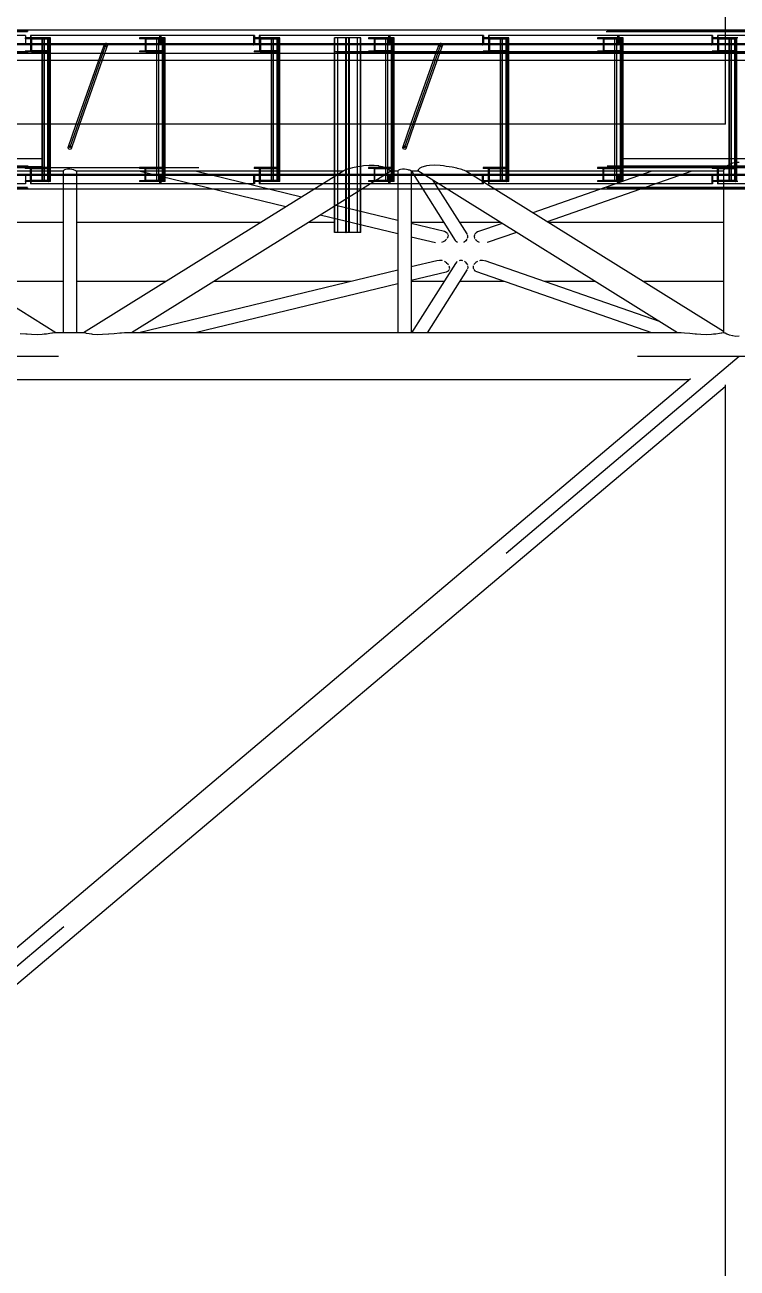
# Model space of a CAD drawing. Header units: millimetres. Extents: x 150209.93 to 150215.05, y 136675.65 to 136679.93.
# Drawn here: x 150210.8241 to 150210.9472, y 136678.9314 to 136679.1462 of the extents above; entities that cross this region are included whole.
import ezdxf

# ---------------------------------------------------------------- set-up
doc = ezdxf.new("R2010")
doc.units = ezdxf.units.MM
doc.header["$LTSCALE"] = 0.25
for name, pattern in [('CENTER', [50.8, 31.75, -6.35, 6.35, -6.35]), ('XKITLINE00', [0]), ('XKITLINE02', [4, 2, -2]), ('XKITLINE03', [6, 3, -1, 1, -1])]:
    doc.linetypes.add(name, pattern=pattern)

# ---------------------------------------------------------------- blocks, each defined once
blk = doc.blocks.new('çatıı')
at = {"color": 8, "linetype": 'XKITLINE00'}
for p, q in [((10084.2, 18911), (10084.2, 17490.6)), ((10084.5, 17490.6), (9008.6, 17490.6)), ((9506.2, 17310.6), (9282.1, 17450.2)), ((9512.5, 17450), (9282.4, 17450)), ((9512.8, 17450.8), (9512.5, 17450.4)), ((9512.5, 17450.4), (9512.5, 17310.6)), ((9513.3, 17451.1), (9512.8, 17450.8)), ((9513.6, 17451.2), (9513.3, 17451.1)), ((9514.9, 17451.7), (9513.6, 17451.2)), ((9516.4, 17451.9), (9514.9, 17451.7)), ((9518.2, 17451.9), (9516.4, 17451.9)), ((9520, 17451.7), (9518.2, 17451.9)), ((9521.6, 17451.3), (9520, 17451.7)), ((9522, 17451.1), (9521.6, 17451.3)), ((9522.8, 17450.8), (9522, 17451.1)), ((9523.6, 17450.4), (9522.8, 17450.8)), ((9523.6, 17450.4), (9523.8, 17450.2)), ((9523.9, 17450.1), (9523.8, 17450.2)), ((9523.9, 17450.1), (9523.9, 17310.6)), ((9754, 17450), (9523.9, 17450)), ((9754.9, 17450.5), (9530.2, 17310.6)), ((9795.5, 17450.1), (9571.5, 17310.6)), ((9704.8, 17419.3), (9577.9, 17450)), ((9718.3, 17427.7), (9626.4, 17450)), ((9755.9, 17451.1), (9754.9, 17450.5)), ((9758.8, 17452.1), (9756.1, 17451.2)), ((9760.5, 17452.5), (9758.8, 17452.1)), ((9762.5, 17453.1), (9760.5, 17452.5)), ((9767, 17454), (9762.5, 17453.1)), ((9770.6, 17454.5), (9767, 17454)), ((9771.8, 17454.7), (9770.6, 17454.5)), ((9776.7, 17455.1), (9771.8, 17454.7)), ((9781.2, 17455.1), (9776.7, 17455.1)), ((9785, 17454.6), (9781.2, 17455.1)), ((9785.2, 17454.5), (9785, 17454.6)), ((9788.4, 17453.9), (9785.2, 17454.5)), ((9790.9, 17452.9), (9788.4, 17453.9)), ((9791.4, 17452.5), (9790.9, 17452.9)), ((9792.9, 17451.9), (9791.4, 17452.5)), ((9794.1, 17451.1), (9792.9, 17451.9)), ((9794.2, 17451), (9794.1, 17451.1)), ((9795.2, 17450.4), (9794.2, 17451)), ((9795.2, 17450.4), (9795.1, 17450.2)), ((9795.5, 17450.1), (9795.1, 17450.2)), ((9801.6, 17450), (9795.3, 17450)), ((9801.9, 17450.8), (9801.6, 17450.4)), ((9801.6, 17450.4), (9801.6, 17310.6)), ((9802.4, 17451.1), (9801.9, 17450.8)), ((9802.7, 17451.3), (9802.4, 17451.1)), ((9803.9, 17451.7), (9802.7, 17451.3)), ((9805.5, 17452), (9803.9, 17451.7)), ((9807.3, 17452), (9805.5, 17452)), ((9809.1, 17451.7), (9807.3, 17452)), ((9810.6, 17451.3), (9809.1, 17451.7)), ((9811.1, 17451.1), (9810.6, 17451.3)), ((9811.9, 17450.9), (9811.1, 17451.1)), ((9812.7, 17450.4), (9811.9, 17450.9)), ((9812.7, 17450.4), (9812.9, 17450.2)), ((9813, 17450.1), (9812.9, 17450.2)), ((9813, 17450.1), (9813, 17310.6)), ((9819.2, 17450), (9813, 17450)), ((9813.4, 17450), (9851.1, 17390.3)), ((9819.1, 17451.1), (9818.7, 17450.9)), ((9818.7, 17450.9), (9818.8, 17450.3)), ((10043.1, 17310.6), (9818.8, 17450.3)), ((9819.3, 17451.7), (9819.1, 17451.1)), ((9820.6, 17452.6), (9819.3, 17451.7)), ((9822.4, 17453.6), (9820.6, 17452.6)), ((9825.3, 17454.4), (9822.4, 17453.6)), ((9826.4, 17454.6), (9825.3, 17454.4)), ((9828.8, 17455), (9826.4, 17454.6)), ((9833.1, 17455.2), (9828.8, 17455)), ((9838.1, 17455), (9833.1, 17455.2)), ((9841, 17454.6), (9838.1, 17455)), ((9843.4, 17454.3), (9841, 17454.6)), ((9848.4, 17453.5), (9843.4, 17454.3)), ((9852.4, 17452.6), (9848.4, 17453.5)), ((9853.1, 17452.4), (9852.4, 17452.6)), ((9856.7, 17451.5), (9853.1, 17452.4)), ((9858, 17451.1), (9856.7, 17451.5)), ((9859.1, 17450.8), (9858, 17451.1)), ((9860.2, 17450.2), (9859.1, 17450.8)), ((9860.2, 17450.2), (9860.2, 17450.2)), ((10082.7, 17311.6), (9860.2, 17450.2)), ((10082.7, 17450), (9860.5, 17450)), ((10020.8, 17450), (9918, 17414.2)), ((10055.4, 17450), (9930.4, 17406.5)), ((10082.9, 17451.1), (10082.7, 17450.7)), ((10082.7, 17450.7), (10082.7, 17311.6)), ((10083.1, 17451.7), (10082.9, 17451.1)), ((10083.8, 17452.6), (10083.1, 17451.7)), ((10084.1, 17453), (10083.8, 17452.6)), ((10085.7, 17454.5), (10084.1, 17453)), ((10085.9, 17454.6), (10085.7, 17454.5)), ((10087.9, 17456), (10085.9, 17454.6)), ((10090.5, 17457), (10087.9, 17456)), ((10090.7, 17457.1), (10090.5, 17457)), ((10093.3, 17457.7), (10090.7, 17457.1)), ((10096.4, 17457.6), (10093.3, 17457.7)), ((9831.8, 17442.2), (9861, 17395.9)), ((9801.6, 17407.6), (9748.1, 17420.6)), ((9801.6, 17395.9), (9734.5, 17412.1)), ((9512.5, 17405.7), (9353.5, 17405.7)), ((9682.9, 17405.7), (9523.9, 17405.7)), ((9746.9, 17405.7), (9724.2, 17405.7)), ((9841.4, 17405.7), (9813, 17405.7)), ((9841.7, 17397.9), (9813, 17404.9)), ((9843.4, 17397.3), (9841.7, 17397.9)), ((9843.4, 17397.3), (9843.7, 17396.9)), ((9844.4, 17396.3), (9843.7, 17396.9)), ((9844.4, 17396.3), (9844.7, 17395.5)), ((9890.4, 17405.7), (9854.9, 17405.7)), ((9861, 17395.9), (9861.2, 17395.5)), ((9868.8, 17396.7), (9867.8, 17395.5)), ((9869.2, 17396.9), (9868.8, 17396.7)), ((9870.2, 17397.6), (9869.2, 17396.9)), ((9891.5, 17405), (9870.2, 17397.6)), ((9903.9, 17397.2), (9878.8, 17388.5)), ((10082.7, 17405.7), (9931.7, 17405.7)), ((9834, 17388.1), (9813, 17393.1)), ((9840.8, 17389), (9839.3, 17388.5)), ((9842.3, 17390.1), (9840.8, 17389)), ((9842.5, 17390.3), (9842.3, 17390.1)), ((9843.6, 17391.5), (9842.5, 17390.3)), ((9844.6, 17393.4), (9844.1, 17392.1)), ((9844.9, 17394.9), (9844.6, 17393.7)), ((9844.6, 17393.7), (9844.6, 17393.4)), ((9851.1, 17390.3), (9851.2, 17390.1)), ((9851.2, 17390.1), (9852.2, 17389.1)), ((9853.2, 17388.5), (9852.2, 17389.1)), ((9858.8, 17388.7), (9858.2, 17388.5)), ((9860.2, 17389.9), (9858.8, 17388.7)), ((9860.3, 17390.1), (9860.2, 17389.9)), ((9861.1, 17391.3), (9860.3, 17390.1)), ((9861.2, 17391.5), (9861.1, 17391.3)), ((9861.4, 17394.9), (9861.6, 17394.5)), ((9861.6, 17392.9), (9861.4, 17392.1)), ((9861.6, 17394.5), (9861.6, 17393.7)), ((9861.6, 17393.7), (9861.6, 17392.9)), ((9867.7, 17394.9), (9867.5, 17393.9)), ((9867.5, 17393.9), (9867.6, 17393.7)), ((9867.6, 17393.7), (9867.8, 17392.3)), ((9867.8, 17392.3), (9867.9, 17392.1)), ((9868.3, 17391.5), (9868.7, 17390.8)), ((9869.5, 17390.2), (9868.7, 17390.8)), ((9870.2, 17389.4), (9869.5, 17390.2)), ((9872.1, 17388.4), (9870.2, 17389.4)), ((9878.8, 17388.5), (9878.8, 17388.5)), ((9801.6, 17364.6), (9577.9, 17310.6)), ((9835.3, 17372.8), (9813, 17367.4)), ((9851.2, 17370.3), (9813.4, 17310.6)), ((9861.4, 17365.3), (9826.8, 17310.6)), ((9837.5, 17373.1), (9835.3, 17372.8)), ((9839.7, 17372.9), (9837.5, 17373.1)), ((9839.9, 17372.8), (9839.7, 17372.9)), ((9841.8, 17372.1), (9841.8, 17372.2)), ((9843.5, 17371), (9841.8, 17372.1)), ((9844.9, 17363.8), (9843.4, 17363)), ((9843.5, 17371), (9843.6, 17370.8)), ((9845, 17369.5), (9843.6, 17370.8)), ((9845.1, 17364), (9844.9, 17363.8)), ((9845, 17369.5), (9845.2, 17369.1)), ((9845.9, 17364.9), (9845.1, 17364)), ((9845.5, 17368.5), (9845.8, 17367.9)), ((9845.8, 17367.9), (9845.9, 17367.3)), ((9845.9, 17367.3), (9846.2, 17366.3)), ((9845.9, 17365.1), (9845.9, 17364.9)), ((9846.2, 17366.3), (9846, 17365.7)), ((9851.6, 17370.8), (9851.2, 17370.3)), ((9852.2, 17371.6), (9851.6, 17370.8)), ((9852.9, 17372.2), (9852.2, 17371.6)), ((9855.2, 17373.1), (9854.4, 17372.8)), ((9857, 17373), (9855.2, 17373.1)), ((9857.6, 17372.8), (9857, 17373)), ((9860.1, 17371.4), (9859.1, 17372.2)), ((9860.1, 17371.4), (9860.5, 17370.8)), ((9860.5, 17370.8), (9861.2, 17370)), ((9861.2, 17370), (9861.6, 17369.1)), ((9861.9, 17366.8), (9861.6, 17365.7)), ((9861.8, 17368.5), (9861.8, 17368.4)), ((9861.8, 17368.4), (9861.9, 17367.3)), ((9861.9, 17367.3), (9861.9, 17366.8)), ((9866.7, 17367.3), (9866.6, 17366.5)), ((9866.6, 17366.5), (9866.9, 17365.7)), ((9866.8, 17368.5), (9866.7, 17368.1)), ((9866.7, 17368.1), (9866.7, 17367.3)), ((9867.4, 17369.7), (9867.1, 17369.1)), ((9867.1, 17365.1), (9867.1, 17365.1)), ((9867.1, 17365.1), (9868.1, 17364)), ((9868.5, 17370.9), (9867.4, 17369.7)), ((9868.1, 17364), (9868.2, 17363.9)), ((9869.8, 17363.1), (9868.2, 17363.9)), ((9868.7, 17371.2), (9868.5, 17370.9)), ((9870.2, 17372.2), (9868.7, 17371.2)), ((9872.5, 17373), (9872.1, 17372.8)), ((9874.7, 17373.1), (9872.5, 17373)), ((9876.4, 17372.8), (9874.7, 17373.1)), ((10027.6, 17320.3), (9876.9, 17372.7)), ((9512.5, 17354.9), (9435.1, 17354.9)), ((9601.3, 17354.9), (9523.9, 17354.9)), ((9801.6, 17352.9), (9626.4, 17310.6)), ((9761.2, 17354.9), (9642.6, 17354.9)), ((9843.4, 17363), (9813, 17355.7)), ((9841.4, 17354.9), (9813, 17354.9)), ((9893.5, 17354.9), (9854.8, 17354.9)), ((10020.8, 17310.6), (9869.8, 17363.1)), ((9972, 17354.9), (9928.2, 17354.9)), ((10082.7, 17354.9), (10013.3, 17354.9)), ((9501, 17309.8), (9498, 17309.4)), ((9502.7, 17310.2), (9501, 17309.8)), ((9503.3, 17310.3), (9502.7, 17310.2)), ((9505, 17310.5), (9503.3, 17310.3)), ((9505.3, 17310.6), (9505, 17310.5)), ((9513.6, 17310.6), (9505.2, 17310.6)), ((9505.6, 17310.6), (9505.3, 17310.6)), ((9513.3, 17310.6), (9513.1, 17310.6)), ((9513.6, 17310.6), (9513.3, 17310.6)), ((9514.9, 17310.5), (9513.6, 17310.6)), ((9516.4, 17310.4), (9514.9, 17310.5)), ((9518.2, 17310.4), (9516.4, 17310.4)), ((9520, 17310.5), (9518.2, 17310.4)), ((9521.6, 17310.6), (9520, 17310.5)), ((9530.4, 17310.6), (9521.6, 17310.6)), ((9522, 17310.6), (9521.6, 17310.6)), ((9521.9, 17310.6), (9521.8, 17310.6)), ((9522.4, 17310.6), (9522, 17310.6)), ((9531.1, 17310.4), (9530.3, 17310.6)), ((9530.4, 17310.6), (9530.3, 17310.6)), ((9532, 17310.3), (9531.1, 17310.4)), ((9532.7, 17310), (9532, 17310.3)), ((9534.9, 17309.5), (9532.7, 17310)), ((9561.6, 17310.1), (9556.7, 17309.6)), ((9563, 17310.3), (9561.6, 17310.1)), ((9565.6, 17310.4), (9563, 17310.3)), ((9568.5, 17310.6), (9565.6, 17310.4)), ((9802.7, 17310.6), (9567.9, 17310.6)), ((9568.7, 17310.6), (9568.5, 17310.6)), ((9568.9, 17310.6), (9568.7, 17310.6)), ((9802.4, 17310.6), (9802.2, 17310.6)), ((9802.7, 17310.6), (9802.4, 17310.6)), ((9803.9, 17310.5), (9802.7, 17310.6)), ((9805.5, 17310.4), (9803.9, 17310.5)), ((9807.3, 17310.4), (9805.5, 17310.4)), ((9809.1, 17310.5), (9807.3, 17310.4)), ((9810.6, 17310.6), (9809.1, 17310.5)), ((10045.1, 17310.6), (9810.6, 17310.6)), ((9811.1, 17310.6), (9810.6, 17310.6)), ((9811, 17310.6), (9810.9, 17310.6)), ((9811.5, 17310.6), (9811.1, 17310.6)), ((10044.7, 17310.6), (10044.4, 17310.6)), ((10046.1, 17310.5), (10044.7, 17310.6)), ((10049.1, 17310.3), (10046.1, 17310.5)), ((10049.2, 17310.3), (10049.1, 17310.3)), ((10053.6, 17309.8), (10049.2, 17310.3)), ((10079.2, 17309.8), (10076.1, 17309.4)), ((10080.9, 17310.3), (10079.2, 17309.8)), ((10081.4, 17310.3), (10080.9, 17310.3)), ((10083.1, 17310.5), (10081.4, 17310.3)), ((10082.7, 17311.6), (10082.8, 17311.5)), ((10082.8, 17311.5), (10083.1, 17310.6)), ((10083.8, 17310.3), (10083.1, 17310.5)), ((10084.1, 17310.1), (10083.8, 17310.3)), ((10085.7, 17309.4), (10084.1, 17310.1)), ((9480.2, 17309.3), (9475.5, 17309.7)), ((9481.3, 17309.3), (9480.2, 17309.3)), ((9485.2, 17309), (9481.3, 17309.3)), ((9490.1, 17308.9), (9485.2, 17309)), ((9494.3, 17309), (9490.1, 17308.9)), ((9496, 17309.3), (9494.3, 17309)), ((9498, 17309.4), (9496, 17309.3)), ((9537.4, 17309.3), (9534.9, 17309.5)), ((9538.1, 17309.2), (9537.4, 17309.3)), ((9541.9, 17308.9), (9538.1, 17309.2)), ((9546.5, 17309), (9541.9, 17308.9)), ((9551.7, 17309.3), (9546.5, 17309)), ((9552, 17309.3), (9551.7, 17309.3)), ((9556.7, 17309.6), (9552, 17309.3)), ((10058.3, 17309.4), (10053.6, 17309.8)), ((10059.6, 17309.3), (10058.3, 17309.4)), ((10063.3, 17309), (10059.6, 17309.3)), ((10068.2, 17308.9), (10063.3, 17309)), ((10072.4, 17309.1), (10068.2, 17308.9)), ((10074.2, 17309.3), (10072.4, 17309.1)), ((10076.1, 17309.4), (10074.2, 17309.3)), ((10085.9, 17309.3), (10085.7, 17309.4)), ((10087.9, 17308.5), (10085.9, 17309.3)), ((10090.5, 17307.8), (10087.9, 17308.5)), ((10090.7, 17307.8), (10090.5, 17307.8)), ((10093.3, 17307.4), (10090.7, 17307.8)), ((10096.4, 17307.5), (10093.3, 17307.4)), ((10053.5, 17270), (9008.6, 17270)), ((10054.3, 17270.7), (9231.7, 16576.2)), ((10084.2, 17264), (9250.5, 16560.3)), ((10084.2, 17265.7), (10084.2, 15856.1))]:
    blk.add_line(p, q, dxfattribs=at)
at = {"color": 7, "linetype": 'XKITLINE00'}
for p, q in [((10084.2, 17571.9), (9120.4, 17571.9)), ((9523.8, 17490.6), (9547.6, 17558.1)), ((9526.9, 17490.6), (9550.3, 17557)), ((9812.8, 17490.6), (9836.6, 17558.1)), ((9816, 17490.6), (9839.4, 17557)), ((9545.4, 17551.9), (9259.5, 17551.9)), ((9834.4, 17551.9), (9548.5, 17551.9)), ((10084.2, 17551.9), (9837.6, 17551.9)), ((9543.2, 17545.7), (9257.3, 17545.7)), ((9494.5, 17490.6), (9494.5, 17545.7)), ((9500, 17490.6), (9500, 17545.7)), ((9501.7, 17490.6), (9501.7, 17545.7)), ((9832.2, 17545.7), (9546.4, 17545.7)), ((9593.4, 17490.6), (9593.4, 17545.7)), ((9598.8, 17490.6), (9598.8, 17545.7)), ((9600.6, 17490.6), (9600.6, 17545.7)), ((9692.3, 17490.6), (9692.3, 17545.7)), ((9697.7, 17490.6), (9697.7, 17545.7)), ((9699.5, 17490.6), (9699.5, 17545.7)), ((9746.9, 17490.6), (9746.9, 17545.7)), ((9766.7, 17490.6), (9766.7, 17545.7)), ((9766.8, 17490.6), (9766.8, 17545.7)), ((9769.3, 17490.6), (9769.3, 17545.7)), ((9769.5, 17490.6), (9769.5, 17545.7)), ((9791.2, 17490.6), (9791.2, 17545.7)), ((9796.6, 17490.6), (9796.6, 17545.7)), ((9798.4, 17490.6), (9798.4, 17545.7)), ((10084.2, 17545.7), (9835.4, 17545.7)), ((9890.1, 17490.6), (9890.1, 17545.7)), ((9895.5, 17490.6), (9895.5, 17545.7)), ((9897.3, 17490.6), (9897.3, 17545.7)), ((9988.9, 17490.6), (9988.9, 17545.7)), ((9994.4, 17490.6), (9994.4, 17545.7)), ((9996.2, 17490.6), (9996.2, 17545.7)), ((9512.5, 17434.5), (9432.7, 17434.5)), ((9642, 17434.5), (9523.9, 17434.5)), ((9729.1, 17434.5), (9690.5, 17434.5)), ((9766.7, 17416.1), (9766.7, 17432.1)), ((9766.8, 17416), (9766.8, 17432.2)), ((9769.3, 17415.4), (9769.3, 17433.8)), ((9769.5, 17415.4), (9769.5, 17433.9)), ((9801.6, 17434.5), (9770.4, 17434.5)), ((9823.2, 17434.5), (9813, 17434.5)), ((9844.1, 17434.5), (9836.7, 17434.5)), ((9976.2, 17434.5), (9885.4, 17434.5)), ((10082.7, 17434.5), (10010.9, 17434.5)), ((9746.9, 17397.2), (9746.9, 17409.1)), ((9766.8, 17397.2), (9746.9, 17397.2)), ((9766.7, 17397.2), (9766.7, 17404.3)), ((9766.8, 17397.2), (9766.8, 17404.3))]:
    blk.add_line(p, q, dxfattribs=at)
at = {"color": 116, "linetype": 'XKITLINE02', "true_color": 0x136734}
for p, q in [((10481.5, 17570.5), (9120.4, 17570.5)), ((10482.3, 17571), (9120.9, 17571)), ((10108.6, 17571.9), (10084.2, 17571.9)), ((9479.9, 17567.2), (9398.4, 17567.2)), ((9485.8, 17559.2), (9398.4, 17559.2)), ((9485.8, 17560), (9399, 17560)), ((9500, 17565.2), (9479.6, 17565.2)), ((9479.6, 17565.2), (9479.6, 17564.5)), ((9484.4, 17564.1), (9479.6, 17564.5)), ((9494.5, 17564.5), (9479.6, 17564.5)), ((9595.7, 17560), (9479.8, 17560)), ((9548.3, 17560), (9479.8, 17560)), ((9479.8, 17560), (9479.8, 17559.2)), ((9596.1, 17559.2), (9479.8, 17559.2)), ((9479.9, 17567.2), (9479.9, 17560)), ((9596.1, 17567.2), (9484.2, 17567.2)), ((9484.2, 17567.2), (9484.2, 17560)), ((9484.4, 17564.1), (9484.4, 17554.2)), ((9499.3, 17564.1), (9484.4, 17564.1)), ((9484.7, 17567.2), (9484.7, 17559.2)), ((9551, 17559.2), (9484.7, 17559.2)), ((9485.1, 17565.2), (9485.1, 17553.2)), ((9485.8, 17560), (9485.8, 17559.2)), ((9494.5, 17545.7), (9494.5, 17565.2)), ((9501.7, 17565.2), (9494.5, 17565.2)), ((9494.5, 17565.2), (9494.5, 17564.5)), ((9499.3, 17564.1), (9494.5, 17564.5)), ((9494.6, 17441.2), (9494.6, 17565.2)), ((9496.2, 17441.2), (9496.2, 17565.2)), ((9496.3, 17441.2), (9496.3, 17565.2)), ((9499.3, 17564.1), (9499.3, 17554.2)), ((9499.4, 17441.2), (9499.4, 17565.2)), ((9500, 17545.7), (9500, 17565.2)), ((9500, 17565.2), (9500, 17553.2)), ((9500.9, 17441.2), (9500.9, 17565.2)), ((9501.7, 17545.7), (9501.7, 17565.2)), ((9547.6, 17558.1), (9548.1, 17559.6)), ((9548.5, 17560.2), (9548.1, 17559.6)), ((9548.1, 17559.6), (9548.1, 17558.9)), ((9548.1, 17558.9), (9548.4, 17558.3)), ((9549.1, 17557.9), (9548.4, 17558.3)), ((9549.2, 17560.5), (9548.5, 17560.2)), ((9549.9, 17557.8), (9549.1, 17557.9)), ((9549.9, 17560.5), (9549.2, 17560.5)), ((9550.6, 17560), (9549.9, 17560.5)), ((9550.5, 17558.1), (9549.9, 17557.8)), ((9550.3, 17557), (9550.9, 17558.7)), ((9550.9, 17558.7), (9550.5, 17558.1)), ((9550.6, 17560), (9551, 17559.4)), ((9551, 17559.4), (9550.9, 17558.7)), ((9598.8, 17565.2), (9578.5, 17565.2)), ((9578.5, 17565.2), (9578.5, 17564.5)), ((9583.3, 17564.1), (9578.5, 17564.5)), ((9593.4, 17564.5), (9578.5, 17564.5)), ((9583.3, 17564.1), (9583.3, 17554.2)), ((9598.2, 17564.1), (9583.3, 17564.1)), ((9583.9, 17565.2), (9583.9, 17553.2)), ((9591.2, 17560), (9591.2, 17559.2)), ((9593.4, 17545.7), (9593.4, 17565.2)), ((9600.6, 17565.2), (9593.4, 17565.2)), ((9593.4, 17565.2), (9593.4, 17564.5)), ((9598.2, 17564.1), (9593.4, 17564.5)), ((9593.5, 17441.2), (9593.5, 17565.2)), ((9595.1, 17441.2), (9595.1, 17565.2)), ((9595.2, 17441.2), (9595.2, 17565.2)), ((9595.7, 17567.2), (9595.7, 17560)), ((9596.1, 17567.2), (9596.1, 17559.2)), ((9677.7, 17567.2), (9596.1, 17567.2)), ((9596.1, 17567.2), (9596.1, 17559.2)), ((9683.6, 17559.2), (9596.1, 17559.2)), ((9596.8, 17567.2), (9596.8, 17560)), ((9683.6, 17560), (9596.8, 17560)), ((9598.2, 17564.1), (9598.2, 17554.2)), ((9598.3, 17441.2), (9598.3, 17565.2)), ((9598.8, 17545.7), (9598.8, 17565.2)), ((9598.8, 17565.2), (9598.8, 17553.2)), ((9599.8, 17441.2), (9599.8, 17565.2)), ((9600.6, 17545.7), (9600.6, 17565.2)), ((9602.7, 17560), (9602.7, 17559.2)), ((9677, 17567.2), (9677, 17559.2)), ((9697.7, 17565.2), (9677.4, 17565.2)), ((9677.4, 17565.2), (9677.4, 17564.5)), ((9682.1, 17564.1), (9677.4, 17564.5)), ((9692.3, 17564.5), (9677.4, 17564.5)), ((9793.4, 17560), (9677.5, 17560)), ((9781, 17560), (9677.5, 17560)), ((9677.5, 17560), (9677.5, 17559.2)), ((9793.9, 17559.2), (9677.5, 17559.2)), ((9677.7, 17567.2), (9677.7, 17560)), ((9793.9, 17567.2), (9681.9, 17567.2)), ((9681.9, 17567.2), (9681.9, 17560)), ((9682.1, 17564.1), (9682.1, 17554.2)), ((9697, 17564.1), (9682.1, 17564.1)), ((9682.4, 17567.2), (9682.4, 17559.2)), ((9682.8, 17565.2), (9682.8, 17553.2)), ((9683.6, 17560), (9683.6, 17559.2)), ((9692.3, 17545.7), (9692.3, 17565.2)), ((9699.5, 17565.2), (9692.3, 17565.2)), ((9692.3, 17565.2), (9692.3, 17564.5)), ((9697, 17564.1), (9692.3, 17564.5)), ((9692.4, 17441.2), (9692.4, 17565.2)), ((9694, 17441.2), (9694, 17565.2)), ((9694.1, 17441.2), (9694.1, 17565.2)), ((9697, 17564.1), (9697, 17554.2)), ((9697.2, 17441.2), (9697.2, 17565.2)), ((9697.7, 17545.7), (9697.7, 17565.2)), ((9697.7, 17565.2), (9697.7, 17553.2)), ((9698.7, 17441.2), (9698.7, 17565.2)), ((9699.5, 17545.7), (9699.5, 17565.2)), ((9769.5, 17565.2), (9746.9, 17565.2)), ((9746.9, 17545.7), (9746.9, 17565.2)), ((9747, 17397.2), (9747, 17565.2)), ((9749.6, 17397.2), (9749.6, 17565.2)), ((9749.7, 17397.2), (9749.7, 17565.2)), ((9756.6, 17397.2), (9756.6, 17565.2)), ((9757.2, 17397.2), (9757.2, 17565.2)), ((9759.1, 17397.2), (9759.1, 17565.2)), ((9759.8, 17397.2), (9759.8, 17565.2)), ((9766.7, 17545.7), (9766.7, 17565.2)), ((9766.8, 17545.7), (9766.8, 17565.2)), ((9769.3, 17545.7), (9769.3, 17565.2)), ((9769.5, 17545.7), (9769.5, 17565.2)), ((9796.6, 17565.2), (9776.3, 17565.2)), ((9776.3, 17565.2), (9776.3, 17564.5)), ((9781, 17564.1), (9776.3, 17564.5)), ((9791.2, 17564.5), (9776.3, 17564.5)), ((9781, 17564.1), (9781, 17554.2)), ((9795.9, 17564.1), (9781, 17564.1)), ((9781.7, 17565.2), (9781.7, 17553.2)), ((9789, 17560), (9789, 17559.2)), ((9791.2, 17545.7), (9791.2, 17565.2)), ((9798.4, 17565.2), (9791.2, 17565.2)), ((9791.2, 17565.2), (9791.2, 17564.5)), ((9795.9, 17564.1), (9791.2, 17564.5)), ((9791.3, 17441.2), (9791.3, 17565.2)), ((9792.9, 17441.2), (9792.9, 17565.2)), ((9793, 17441.2), (9793, 17565.2)), ((9793.4, 17567.2), (9793.4, 17560)), ((9793.9, 17567.2), (9793.9, 17559.2)), ((9875.5, 17567.2), (9793.9, 17567.2)), ((9793.9, 17567.2), (9793.9, 17559.2)), ((9881.4, 17559.2), (9793.9, 17559.2)), ((9837, 17559.2), (9793.9, 17559.2)), ((9794.6, 17567.2), (9794.6, 17560)), ((9881.4, 17560), (9794.6, 17560)), ((9795.9, 17564.1), (9795.9, 17554.2)), ((9796.1, 17441.2), (9796.1, 17565.2)), ((9796.6, 17545.7), (9796.6, 17565.2)), ((9796.6, 17565.2), (9796.6, 17553.2)), ((9797.6, 17441.2), (9797.6, 17565.2)), ((9798.4, 17545.7), (9798.4, 17565.2)), ((9800.5, 17560), (9800.5, 17559.2)), ((9836.6, 17558.1), (9837.1, 17559.6)), ((9837.5, 17560.2), (9837.1, 17559.6)), ((9837.1, 17559.6), (9837.1, 17558.9)), ((9837.1, 17558.9), (9837.5, 17558.3)), ((9838.2, 17560.5), (9837.5, 17560.2)), ((9838.1, 17557.9), (9837.5, 17558.3)), ((9838.9, 17557.8), (9838.1, 17557.9)), ((9839, 17560.5), (9838.2, 17560.5)), ((9839.6, 17558.1), (9838.9, 17557.8)), ((9839.6, 17560), (9839, 17560.5)), ((9839.4, 17557), (9840, 17558.7)), ((9839.6, 17560), (9840, 17559.4)), ((9840, 17558.7), (9839.6, 17558.1)), ((9840, 17559.4), (9840, 17558.7)), ((9874.8, 17567.2), (9874.8, 17559.2)), ((9895.5, 17565.2), (9875.2, 17565.2)), ((9875.2, 17565.2), (9875.2, 17564.5)), ((9879.9, 17564.1), (9875.2, 17564.5)), ((9890.1, 17564.5), (9875.2, 17564.5)), ((9991.2, 17560), (9875.3, 17560)), ((9875.3, 17560), (9875.3, 17559.2)), ((9991.7, 17559.2), (9875.3, 17559.2)), ((9875.5, 17567.2), (9875.5, 17560)), ((9991.7, 17567.2), (9879.7, 17567.2)), ((9879.7, 17567.2), (9879.7, 17560)), ((9879.9, 17564.1), (9879.9, 17554.2)), ((9894.8, 17564.1), (9879.9, 17564.1)), ((9880.2, 17567.2), (9880.2, 17559.2)), ((9880.6, 17565.2), (9880.6, 17553.2)), ((9881.4, 17560), (9881.4, 17559.2)), ((9890.1, 17545.7), (9890.1, 17565.2)), ((9897.3, 17565.2), (9890.1, 17565.2)), ((9890.1, 17565.2), (9890.1, 17564.5)), ((9894.8, 17564.1), (9890.1, 17564.5)), ((9890.2, 17441.2), (9890.2, 17565.2)), ((9891.7, 17441.2), (9891.7, 17565.2)), ((9891.8, 17441.2), (9891.8, 17565.2)), ((9894.8, 17564.1), (9894.8, 17554.2)), ((9895, 17441.2), (9895, 17565.2)), ((9895.5, 17545.7), (9895.5, 17565.2)), ((9895.5, 17565.2), (9895.5, 17553.2)), ((9896.4, 17441.2), (9896.4, 17565.2)), ((9897.3, 17545.7), (9897.3, 17565.2)), ((9994.4, 17565.2), (9974, 17565.2)), ((9974, 17565.2), (9974, 17564.5)), ((9978.8, 17564.1), (9974, 17564.5)), ((9988.9, 17564.5), (9974, 17564.5)), ((9978.8, 17564.1), (9978.8, 17554.2)), ((9993.7, 17564.1), (9978.8, 17564.1)), ((9979.5, 17565.2), (9979.5, 17553.2)), ((9986.8, 17560), (9986.8, 17559.2)), ((9988.9, 17565.2), (9988.9, 17564.5)), ((9988.9, 17545.7), (9988.9, 17565.2)), ((9996.2, 17565.2), (9988.9, 17565.2)), ((9993.7, 17564.1), (9988.9, 17564.5)), ((9989, 17441.2), (9989, 17565.2)), ((9990.6, 17441.2), (9990.6, 17565.2)), ((9990.7, 17441.2), (9990.7, 17565.2)), ((9991.2, 17567.2), (9991.2, 17560)), ((10073.2, 17567.2), (9991.7, 17567.2)), ((9991.7, 17567.2), (9991.7, 17559.2)), ((9991.7, 17567.2), (9991.7, 17559.2)), ((10079.1, 17559.2), (9991.7, 17559.2)), ((9992.3, 17567.2), (9992.3, 17560)), ((10079.1, 17560), (9992.3, 17560)), ((9993.7, 17564.1), (9993.7, 17554.2)), ((9993.8, 17441.2), (9993.8, 17565.2)), ((9994.4, 17565.2), (9994.4, 17553.2)), ((9994.4, 17545.7), (9994.4, 17565.2)), ((9995.3, 17441.2), (9995.3, 17565.2)), ((9996.2, 17545.7), (9996.2, 17565.2)), ((9998.2, 17560), (9998.2, 17559.2)), ((10072.6, 17567.2), (10072.6, 17559.2)), ((10093.3, 17565.2), (10072.9, 17565.2)), ((10072.9, 17565.2), (10072.9, 17564.5)), ((10077.7, 17564.1), (10072.9, 17564.5)), ((10087.8, 17564.5), (10072.9, 17564.5)), ((10087.3, 17560), (10073.1, 17560)), ((10073.1, 17560), (10073.1, 17559.2)), ((10189.5, 17559.2), (10073.1, 17559.2)), ((10073.2, 17567.2), (10073.2, 17560)), ((10087.3, 17567.2), (10077.5, 17567.2)), ((10077.5, 17567.2), (10077.5, 17560)), ((10077.7, 17564.1), (10077.7, 17554.2)), ((10092.6, 17564.1), (10077.7, 17564.1)), ((10078, 17567.2), (10078, 17559.2)), ((10087.3, 17559.2), (10078, 17559.2)), ((10078.4, 17565.2), (10078.4, 17553.2)), ((10079.1, 17560), (10079.1, 17559.2)), ((10189.5, 17567.2), (10087.3, 17567.2)), ((10189, 17560), (10087.3, 17560)), ((10087.8, 17565.2), (10087.8, 17564.5)), ((10087.8, 17441.2), (10087.8, 17565.2)), ((10095.1, 17565.2), (10087.8, 17565.2)), ((10092.6, 17564.1), (10087.8, 17564.5)), ((10087.9, 17441.2), (10087.9, 17565.2)), ((10089.5, 17441.2), (10089.5, 17565.2)), ((10089.6, 17441.2), (10089.6, 17565.2)), ((10092.6, 17564.1), (10092.6, 17554.2)), ((10092.7, 17441.2), (10092.7, 17565.2)), ((10093.3, 17565.2), (10093.3, 17553.2)), ((10093.3, 17441.2), (10093.3, 17565.2)), ((10094.2, 17441.2), (10094.2, 17565.2)), ((10481.5, 17553.3), (9120.4, 17553.3)), ((10482.3, 17552.7), (9120.9, 17552.7)), ((10247.6, 17553.2), (9126.6, 17553.2)), ((10248.4, 17552.3), (9126.7, 17552.3)), ((9484.4, 17554.2), (9479.6, 17553.9)), ((9479.6, 17553.9), (9479.6, 17553.2)), ((9494.5, 17553.9), (9479.6, 17553.9)), ((9500, 17553.2), (9479.6, 17553.2)), ((9499.3, 17554.2), (9484.4, 17554.2)), ((9499.3, 17554.2), (9494.5, 17553.9)), ((9494.5, 17553.9), (9494.5, 17553.2)), ((9548.5, 17551.9), (9545.4, 17551.9)), ((9583.3, 17554.2), (9578.5, 17553.9)), ((9578.5, 17553.9), (9578.5, 17553.2)), ((9593.4, 17553.9), (9578.5, 17553.9)), ((9598.8, 17553.2), (9578.5, 17553.2)), ((9598.2, 17554.2), (9583.3, 17554.2)), ((9598.2, 17554.2), (9593.4, 17553.9)), ((9593.4, 17553.9), (9593.4, 17553.2)), ((9682.1, 17554.2), (9677.4, 17553.9)), ((9677.4, 17553.9), (9677.4, 17553.2)), ((9692.3, 17553.9), (9677.4, 17553.9)), ((9697.7, 17553.2), (9677.4, 17553.2)), ((9697, 17554.2), (9682.1, 17554.2)), ((9697, 17554.2), (9692.3, 17553.9)), ((9692.3, 17553.9), (9692.3, 17553.2)), ((9781, 17554.2), (9776.3, 17553.9)), ((9776.3, 17553.9), (9776.3, 17553.2)), ((9791.2, 17553.9), (9776.3, 17553.9)), ((9796.6, 17553.2), (9776.3, 17553.2)), ((9795.9, 17554.2), (9781, 17554.2)), ((9795.9, 17554.2), (9791.2, 17553.9)), ((9791.2, 17553.9), (9791.2, 17553.2)), ((9837.6, 17551.9), (9834.4, 17551.9)), ((9879.9, 17554.2), (9875.2, 17553.9)), ((9875.2, 17553.9), (9875.2, 17553.2)), ((9890.1, 17553.9), (9875.2, 17553.9)), ((9895.5, 17553.2), (9875.2, 17553.2)), ((9894.8, 17554.2), (9879.9, 17554.2)), ((9894.8, 17554.2), (9890.1, 17553.9)), ((9890.1, 17553.9), (9890.1, 17553.2)), ((9978.8, 17554.2), (9974, 17553.9)), ((9974, 17553.9), (9974, 17553.2)), ((9988.9, 17553.9), (9974, 17553.9)), ((9994.4, 17553.2), (9974, 17553.2)), ((9993.7, 17554.2), (9978.8, 17554.2)), ((9993.7, 17554.2), (9988.9, 17553.9)), ((9988.9, 17553.9), (9988.9, 17553.2)), ((10077.7, 17554.2), (10072.9, 17553.9)), ((10072.9, 17553.9), (10072.9, 17553.2)), ((10087.8, 17553.9), (10072.9, 17553.9)), ((10093.3, 17553.2), (10072.9, 17553.2)), ((10092.6, 17554.2), (10077.7, 17554.2)), ((10108.6, 17551.9), (10084.2, 17551.9)), ((10493.8, 17553.2), (10087.3, 17553.2)), ((10493.6, 17552.3), (10087.3, 17552.3)), ((10092.6, 17554.2), (10087.8, 17553.9)), ((10087.8, 17553.9), (10087.8, 17553.2)), ((10493.8, 17545.7), (9128.1, 17545.7)), ((9546.4, 17545.7), (9543.2, 17545.7)), ((9835.4, 17545.7), (9832.2, 17545.7)), ((10108.6, 17545.7), (10084.2, 17545.7)), ((9494.5, 17441.2), (9494.5, 17490.6)), ((9500, 17441.2), (9500, 17490.6)), ((9501.7, 17441.2), (9501.7, 17490.6)), ((9516.8, 17470.7), (9523.8, 17490.6)), ((9519.6, 17469.8), (9526.9, 17490.6)), ((9593.4, 17441.2), (9593.4, 17490.6)), ((9598.8, 17441.2), (9598.8, 17490.6)), ((9600.6, 17441.2), (9600.6, 17490.6)), ((9692.3, 17441.2), (9692.3, 17490.6)), ((9697.7, 17441.2), (9697.7, 17490.6)), ((9699.5, 17441.2), (9699.5, 17490.6)), ((9746.9, 17409.1), (9746.9, 17490.6)), ((9766.7, 17432.1), (9766.7, 17490.6)), ((9766.8, 17432.2), (9766.8, 17490.6)), ((9769.3, 17433.8), (9769.3, 17490.6)), ((9769.5, 17433.9), (9769.5, 17490.6)), ((9791.2, 17441.2), (9791.2, 17490.6)), ((9796.6, 17441.2), (9796.6, 17490.6)), ((9798.4, 17441.2), (9798.4, 17490.6)), ((9805.9, 17470.7), (9812.8, 17490.6)), ((9808.7, 17469.8), (9816, 17490.6)), ((9890.1, 17441.2), (9890.1, 17490.6)), ((9895.5, 17441.2), (9895.5, 17490.6)), ((9897.3, 17441.2), (9897.3, 17490.6)), ((9988.9, 17441.2), (9988.9, 17490.6)), ((9994.4, 17441.2), (9994.4, 17490.6)), ((9996.2, 17441.2), (9996.2, 17490.6)), ((9517.2, 17471.3), (9516.8, 17470.7)), ((9517.9, 17471.6), (9517.2, 17471.3)), ((9518.6, 17471.6), (9517.9, 17471.6)), ((9519.3, 17471.2), (9518.6, 17471.6)), ((9519.3, 17471.2), (9519.6, 17470.5)), ((9806.3, 17471.3), (9805.9, 17470.7)), ((9806.9, 17471.6), (9806.3, 17471.3)), ((9807.7, 17471.6), (9806.9, 17471.6)), ((9808.4, 17471.2), (9807.7, 17471.6)), ((9808.4, 17471.2), (9808.7, 17470.5)), ((10493.8, 17460.7), (9126.6, 17460.7)), ((9516.8, 17470), (9516.8, 17470.7)), ((9516.8, 17470), (9517.1, 17469.4)), ((9517.8, 17469), (9517.1, 17469.4)), ((9518.5, 17468.9), (9517.8, 17469)), ((9519.2, 17469.2), (9518.5, 17468.9)), ((9519.6, 17469.8), (9519.2, 17469.2)), ((9519.6, 17469.8), (9519.6, 17470.5)), ((9805.8, 17470), (9805.9, 17470.7)), ((9805.8, 17470), (9806.2, 17469.4)), ((9806.9, 17469), (9806.2, 17469.4)), ((9807.6, 17468.9), (9806.9, 17469)), ((9808.3, 17469.2), (9807.6, 17468.9)), ((9808.7, 17469.8), (9808.3, 17469.2)), ((9808.7, 17469.8), (9808.7, 17470.5)), ((10482.3, 17454.5), (9117.3, 17454.5)), ((10481.5, 17453.1), (9118.9, 17453.1)), ((10482.3, 17453.6), (9119.3, 17453.6)), ((10493.8, 17453.2), (9126.6, 17453.2)), ((10493.6, 17454), (9126.8, 17454)), ((9500, 17453.2), (9479.6, 17453.2)), ((9479.6, 17453.2), (9479.6, 17452.5)), ((9484.4, 17452.1), (9479.6, 17452.5)), ((9494.5, 17452.5), (9479.6, 17452.5)), ((9484.4, 17442.2), (9484.4, 17452.1)), ((9499.3, 17452.1), (9484.4, 17452.1)), ((9485.1, 17441.2), (9485.1, 17453.2)), ((9494.5, 17453.2), (9494.5, 17452.5)), ((9499.3, 17452.1), (9494.5, 17452.5)), ((9499.3, 17452.1), (9499.3, 17442.2)), ((9500, 17441.2), (9500, 17453.2)), ((9598.8, 17453.2), (9578.5, 17453.2)), ((9578.5, 17453.2), (9578.5, 17452.5)), ((9583.3, 17452.1), (9578.5, 17452.5)), ((9593.4, 17452.5), (9578.5, 17452.5)), ((9583.3, 17442.2), (9583.3, 17452.1)), ((9598.2, 17452.1), (9583.3, 17452.1)), ((9583.9, 17441.2), (9583.9, 17453.2)), ((9593.4, 17453.2), (9593.4, 17452.5)), ((9598.2, 17452.1), (9593.4, 17452.5)), ((9598.2, 17452.1), (9598.2, 17442.2)), ((9598.8, 17453.2), (9598.8, 17441.2)), ((9697.7, 17453.2), (9677.4, 17453.2)), ((9677.4, 17453.2), (9677.4, 17452.5)), ((9682.1, 17452.1), (9677.4, 17452.5)), ((9692.3, 17452.5), (9677.4, 17452.5)), ((9682.1, 17442.2), (9682.1, 17452.1)), ((9697, 17452.1), (9682.1, 17452.1)), ((9682.8, 17441.2), (9682.8, 17453.2)), ((9692.3, 17453.2), (9692.3, 17452.5)), ((9697, 17452.1), (9692.3, 17452.5)), ((9697, 17452.1), (9697, 17442.2)), ((9697.7, 17441.2), (9697.7, 17453.2)), ((9796.6, 17453.2), (9776.3, 17453.2)), ((9776.3, 17453.2), (9776.3, 17452.5)), ((9781, 17452.1), (9776.3, 17452.5)), ((9791.2, 17452.5), (9776.3, 17452.5)), ((9781, 17452.1), (9781, 17442.2)), ((9795.9, 17452.1), (9781, 17452.1)), ((9781.7, 17441.2), (9781.7, 17453.2)), ((9791.2, 17453.2), (9791.2, 17452.5)), ((9795.9, 17452.1), (9791.2, 17452.5)), ((9795.9, 17452.1), (9795.9, 17442.2)), ((9796.6, 17441.2), (9796.6, 17453.2)), ((9895.5, 17453.2), (9875.2, 17453.2)), ((9875.2, 17453.2), (9875.2, 17452.5)), ((9879.9, 17452.1), (9875.2, 17452.5)), ((9890.1, 17452.5), (9875.2, 17452.5)), ((9879.9, 17442.2), (9879.9, 17452.1)), ((9894.8, 17452.1), (9879.9, 17452.1)), ((9880.6, 17441.2), (9880.6, 17453.2)), ((9890.1, 17453.2), (9890.1, 17452.5)), ((9894.8, 17452.1), (9890.1, 17452.5)), ((9894.8, 17452.1), (9894.8, 17442.2)), ((9895.5, 17441.2), (9895.5, 17453.2)), ((9994.4, 17453.2), (9974, 17453.2)), ((9974, 17453.2), (9974, 17452.5)), ((9978.8, 17452.1), (9974, 17452.5)), ((9988.9, 17452.5), (9974, 17452.5)), ((9978.8, 17442.2), (9978.8, 17452.1)), ((9993.7, 17452.1), (9978.8, 17452.1)), ((9979.5, 17441.2), (9979.5, 17453.2)), ((9988.9, 17453.2), (9988.9, 17452.5)), ((9993.7, 17452.1), (9988.9, 17452.5)), ((9993.7, 17452.1), (9993.7, 17442.2)), ((9994.4, 17441.2), (9994.4, 17453.2)), ((10093.3, 17453.2), (10072.9, 17453.2)), ((10072.9, 17453.2), (10072.9, 17452.5)), ((10077.7, 17452.1), (10072.9, 17452.5)), ((10087.8, 17452.5), (10072.9, 17452.5)), ((10077.7, 17442.2), (10077.7, 17452.1)), ((10092.6, 17452.1), (10077.7, 17452.1)), ((10078.4, 17441.2), (10078.4, 17453.2)), ((10087.8, 17453.2), (10087.8, 17452.5)), ((10092.6, 17452.1), (10087.8, 17452.5)), ((10092.6, 17452.1), (10092.6, 17442.2)), ((10093.3, 17453.2), (10093.3, 17441.2)), ((9485.8, 17447.2), (9398.4, 17447.2)), ((9479.9, 17439.2), (9398.4, 17439.2)), ((9485.8, 17446.4), (9399, 17446.4)), ((9484.4, 17442.2), (9479.6, 17441.9)), ((9479.6, 17441.9), (9479.6, 17441.2)), ((9494.5, 17441.9), (9479.6, 17441.9)), ((9500, 17441.2), (9479.6, 17441.2)), ((9596.1, 17447.2), (9479.8, 17447.2)), ((9479.8, 17447.2), (9479.8, 17446.4)), ((9595.7, 17446.4), (9479.8, 17446.4)), ((9479.9, 17446.4), (9479.9, 17439.2)), ((9484.2, 17446.4), (9484.2, 17439.2)), ((9596.1, 17439.2), (9484.2, 17439.2)), ((9499.3, 17442.2), (9484.4, 17442.2)), ((9484.7, 17447.2), (9484.7, 17439.2)), ((9485.8, 17447.2), (9485.8, 17446.4)), ((9499.3, 17442.2), (9494.5, 17441.9)), ((9494.5, 17441.9), (9494.5, 17441.2)), ((9501.7, 17441.2), (9494.5, 17441.2)), ((9583.3, 17442.2), (9578.5, 17441.9)), ((9578.5, 17441.9), (9578.5, 17441.2)), ((9593.4, 17441.9), (9578.5, 17441.9)), ((9598.8, 17441.2), (9578.5, 17441.2)), ((9598.2, 17442.2), (9583.3, 17442.2)), ((9591.2, 17447.2), (9591.2, 17446.4)), ((9598.2, 17442.2), (9593.4, 17441.9)), ((9593.4, 17441.9), (9593.4, 17441.2)), ((9600.6, 17441.2), (9593.4, 17441.2)), ((9595.7, 17446.4), (9595.7, 17439.2)), ((9596.1, 17447.2), (9596.1, 17439.2)), ((9683.6, 17447.2), (9596.1, 17447.2)), ((9596.1, 17447.2), (9596.1, 17439.2)), ((9677.7, 17439.2), (9596.1, 17439.2)), ((9683.6, 17446.4), (9596.8, 17446.4)), ((9596.8, 17446.4), (9596.8, 17439.2)), ((9602.7, 17447.2), (9602.7, 17446.4)), ((9677, 17447.2), (9677, 17439.2)), ((9682.1, 17442.2), (9677.4, 17441.9)), ((9677.4, 17441.9), (9677.4, 17441.2)), ((9692.3, 17441.9), (9677.4, 17441.9)), ((9697.7, 17441.2), (9677.4, 17441.2)), ((9793.9, 17447.2), (9677.5, 17447.2)), ((9677.5, 17447.2), (9677.5, 17446.4)), ((9793.4, 17446.4), (9677.5, 17446.4)), ((9677.7, 17446.4), (9677.7, 17439.2)), ((9681.9, 17446.4), (9681.9, 17439.2)), ((9793.9, 17439.2), (9681.9, 17439.2)), ((9697, 17442.2), (9682.1, 17442.2)), ((9682.4, 17447.2), (9682.4, 17439.2)), ((9683.6, 17447.2), (9683.6, 17446.4)), ((9697, 17442.2), (9692.3, 17441.9)), ((9692.3, 17441.9), (9692.3, 17441.2)), ((9699.5, 17441.2), (9692.3, 17441.2)), ((9781, 17442.2), (9776.3, 17441.9)), ((9776.3, 17441.9), (9776.3, 17441.2)), ((9791.2, 17441.9), (9776.3, 17441.9)), ((9796.6, 17441.2), (9776.3, 17441.2)), ((9795.9, 17442.2), (9781, 17442.2)), ((9789, 17447.2), (9789, 17446.4)), ((9795.9, 17442.2), (9791.2, 17441.9)), ((9791.2, 17441.9), (9791.2, 17441.2)), ((9798.4, 17441.2), (9791.2, 17441.2)), ((9793.4, 17446.4), (9793.4, 17439.2)), ((9793.9, 17447.2), (9793.9, 17439.2)), ((9881.4, 17447.2), (9793.9, 17447.2)), ((9793.9, 17447.2), (9793.9, 17439.2)), ((9875.5, 17439.2), (9793.9, 17439.2)), ((9881.4, 17446.4), (9794.6, 17446.4)), ((9794.6, 17446.4), (9794.6, 17439.2)), ((9800.5, 17447.2), (9800.5, 17446.4)), ((9874.8, 17439.2), (9874.8, 17447.2)), ((9879.9, 17442.2), (9875.2, 17441.9)), ((9875.2, 17441.9), (9875.2, 17441.2)), ((9890.1, 17441.9), (9875.2, 17441.9)), ((9895.5, 17441.2), (9875.2, 17441.2)), ((9991.7, 17447.2), (9875.3, 17447.2)), ((9875.3, 17447.2), (9875.3, 17446.4)), ((9991.2, 17446.4), (9875.3, 17446.4)), ((9875.5, 17439.2), (9875.5, 17446.4)), ((9879.7, 17446.4), (9879.7, 17439.2)), ((9991.7, 17439.2), (9879.7, 17439.2)), ((9894.8, 17442.2), (9879.9, 17442.2)), ((9880.2, 17447.2), (9880.2, 17439.2)), ((9881.4, 17447.2), (9881.4, 17446.4)), ((9894.8, 17442.2), (9890.1, 17441.9)), ((9890.1, 17441.9), (9890.1, 17441.2)), ((9897.3, 17441.2), (9890.1, 17441.2)), ((9978.8, 17442.2), (9974, 17441.9)), ((9974, 17441.9), (9974, 17441.2)), ((9988.9, 17441.9), (9974, 17441.9)), ((9994.4, 17441.2), (9974, 17441.2)), ((9993.7, 17442.2), (9978.8, 17442.2)), ((9986.8, 17447.2), (9986.8, 17446.4)), ((9993.7, 17442.2), (9988.9, 17441.9)), ((9988.9, 17441.9), (9988.9, 17441.2)), ((9996.2, 17441.2), (9988.9, 17441.2)), ((9991.2, 17446.4), (9991.2, 17439.2)), ((10079.1, 17447.2), (9991.7, 17447.2)), ((9991.7, 17447.2), (9991.7, 17439.2)), ((9991.7, 17447.2), (9991.7, 17439.2)), ((10073.2, 17439.2), (9991.7, 17439.2)), ((10079.1, 17446.4), (9992.3, 17446.4)), ((9992.3, 17446.4), (9992.3, 17439.2)), ((9998.2, 17447.2), (9998.2, 17446.4)), ((10072.6, 17447.2), (10072.6, 17439.2)), ((10077.7, 17442.2), (10072.9, 17441.9)), ((10072.9, 17441.9), (10072.9, 17441.2)), ((10087.8, 17441.9), (10072.9, 17441.9)), ((10093.3, 17441.2), (10072.9, 17441.2)), ((10189.5, 17447.2), (10073.1, 17447.2)), ((10073.1, 17447.2), (10073.1, 17446.4)), ((10189, 17446.4), (10073.1, 17446.4)), ((10073.2, 17446.4), (10073.2, 17439.2)), ((10077.5, 17446.4), (10077.5, 17439.2)), ((10189.5, 17439.2), (10077.5, 17439.2)), ((10092.6, 17442.2), (10077.7, 17442.2)), ((10078, 17447.2), (10078, 17439.2)), ((10079.1, 17447.2), (10079.1, 17446.4)), ((10092.6, 17442.2), (10087.8, 17441.9)), ((10087.8, 17441.9), (10087.8, 17441.2)), ((10095.1, 17441.2), (10087.8, 17441.2)), ((10481.5, 17435.9), (9136.8, 17435.9)), ((10482.3, 17435.3), (9138.3, 17435.3)), ((9523.9, 17434.5), (9512.5, 17434.5)), ((9690.5, 17434.5), (9642, 17434.5)), ((9770.4, 17434.5), (9729.1, 17434.5)), ((9813, 17434.5), (9801.6, 17434.5)), ((9836.7, 17434.5), (9823.2, 17434.5)), ((9885.4, 17434.5), (9844.1, 17434.5)), ((10010.9, 17434.5), (9976.2, 17434.5)), ((10110, 17434.5), (10082.7, 17434.5)), ((9766.7, 17404.3), (9766.7, 17416.1)), ((9766.8, 17404.3), (9766.8, 17416)), ((9769.3, 17397.2), (9769.3, 17415.4)), ((9769.5, 17397.2), (9769.5, 17415.4)), ((9769.5, 17397.2), (9766.8, 17397.2))]:
    blk.add_line(p, q, dxfattribs=at)
at = {"color": 1, "linetype": 'XKITLINE03'}
for p, q in [((9596.1, 17559.2), (9484.7, 17559.2)), ((9500, 17441.2), (9500, 17565.2)), ((9518.2, 17470.3), (9549.5, 17559.2)), ((9677, 17559.2), (9596.1, 17559.2)), ((9598.8, 17441.2), (9598.8, 17565.2)), ((9793.9, 17559.2), (9682.4, 17559.2)), ((9697.7, 17441.2), (9697.7, 17565.2)), ((9756.8, 17397.2), (9756.8, 17565.2)), ((9874.8, 17559.2), (9793.9, 17559.2)), ((9796.6, 17441.2), (9796.6, 17565.2)), ((9807.3, 17470.3), (9838.6, 17559.2)), ((9991.7, 17559.2), (9880.2, 17559.2)), ((9895.5, 17441.2), (9895.5, 17565.2)), ((10072.6, 17559.2), (9991.7, 17559.2)), ((9994.4, 17441.2), (9994.4, 17565.2)), ((10189.5, 17559.2), (10078, 17559.2)), ((10093.3, 17441.2), (10093.3, 17565.2)), ((10493.8, 17553.2), (9129.6, 17553.2)), ((9485.1, 17553.2), (9500, 17553.2)), ((9583.9, 17553.2), (9598.8, 17553.2)), ((9682.8, 17553.2), (9697.7, 17553.2)), ((9781.7, 17553.2), (9796.6, 17553.2)), ((9880.6, 17553.2), (9895.5, 17553.2)), ((9979.5, 17553.2), (9994.4, 17553.2)), ((10078.4, 17553.2), (10093.3, 17553.2)), ((9129.6, 17453.2), (10493.8, 17453.2)), ((9485.1, 17453.2), (9500, 17453.2)), ((9583.9, 17453.2), (9598.8, 17453.2)), ((9682.8, 17453.2), (9697.7, 17453.2)), ((9781.7, 17453.2), (9796.6, 17453.2)), ((9880.6, 17453.2), (9895.5, 17453.2)), ((9979.5, 17453.2), (9994.4, 17453.2)), ((10078.4, 17453.2), (10093.3, 17453.2)), ((9484.7, 17447.2), (9596.1, 17447.2)), ((9596.1, 17447.2), (9677, 17447.2)), ((9682.4, 17447.2), (9793.9, 17447.2)), ((9793.9, 17447.2), (9874.8, 17447.2)), ((9880.2, 17447.2), (9991.7, 17447.2)), ((9991.7, 17447.2), (10072.6, 17447.2)), ((10078, 17447.2), (10189.5, 17447.2))]:
    blk.add_line(p, q, dxfattribs=at)
at = {"color": 8, "linetype": 'CENTER'}
for p, q in [((8366.9, 15830.3), (10096.4, 17290.3)), ((9008.6, 17290.3), (10454.1, 17290.3))]:
    blk.add_line(p, q, dxfattribs=at)
at = {"color": 1, "linetype": 'XKITLINE00'}
for centre in [(9484.7, 17559.2), (9500, 17565.2), (9549.5, 17559.2), (9596.1, 17559.2), (9596.1, 17559.2), (9598.8, 17565.2), (9677, 17559.2), (9682.4, 17559.2), (9697.7, 17565.2), (9756.8, 17565.2), (9793.9, 17559.2), (9793.9, 17559.2), (9796.6, 17565.2), (9838.6, 17559.2), (9874.8, 17559.2), (9880.2, 17559.2), (9895.5, 17565.2), (9991.7, 17559.2), (9991.7, 17559.2), (9994.4, 17565.2), (10072.6, 17559.2), (10078, 17559.2), (10093.3, 17565.2), (9485.1, 17553.2), (9500, 17553.2), (9583.9, 17553.2), (9598.8, 17553.2), (9682.8, 17553.2), (9697.7, 17553.2), (9781.7, 17553.2), (9796.6, 17553.2), (9880.6, 17553.2), (9895.5, 17553.2), (9979.5, 17553.2), (9994.4, 17553.2), (10078.4, 17553.2), (10093.3, 17553.2), (9518.2, 17470.3), (9807.3, 17470.3), (9485.1, 17453.2), (9500, 17453.2), (9583.9, 17453.2), (9598.8, 17453.2), (9682.8, 17453.2), (9697.7, 17453.2), (9781.7, 17453.2), (9796.6, 17453.2), (9880.6, 17453.2), (9895.5, 17453.2), (9979.5, 17453.2), (9994.4, 17453.2), (10078.4, 17453.2), (10093.3, 17453.2), (9484.7, 17447.2), (9500, 17441.2), (9596.1, 17447.2), (9596.1, 17447.2), (9598.8, 17441.2), (9677, 17447.2), (9682.4, 17447.2), (9697.7, 17441.2), (9793.9, 17447.2), (9793.9, 17447.2), (9796.6, 17441.2), (9874.8, 17447.2), (9880.2, 17447.2), (9895.5, 17441.2), (9991.7, 17447.2), (9991.7, 17447.2), (9994.4, 17441.2), (10072.6, 17447.2), (10078, 17447.2), (10093.3, 17441.2), (9756.8, 17397.2)]:
    blk.add_circle(centre, 0.05, dxfattribs=at)

msp = doc.modelspace()

# ---------------------------------------------------------------- block references
at = {"xscale": 0.0002000170049888334, "yscale": 0.0002000170049888334, "zscale": 0.0002000170049888334}
msp.add_blockref('çatıı', (150208.92807, 136675.63059), dxfattribs=at)

doc.saveas('drawing.dxf')
